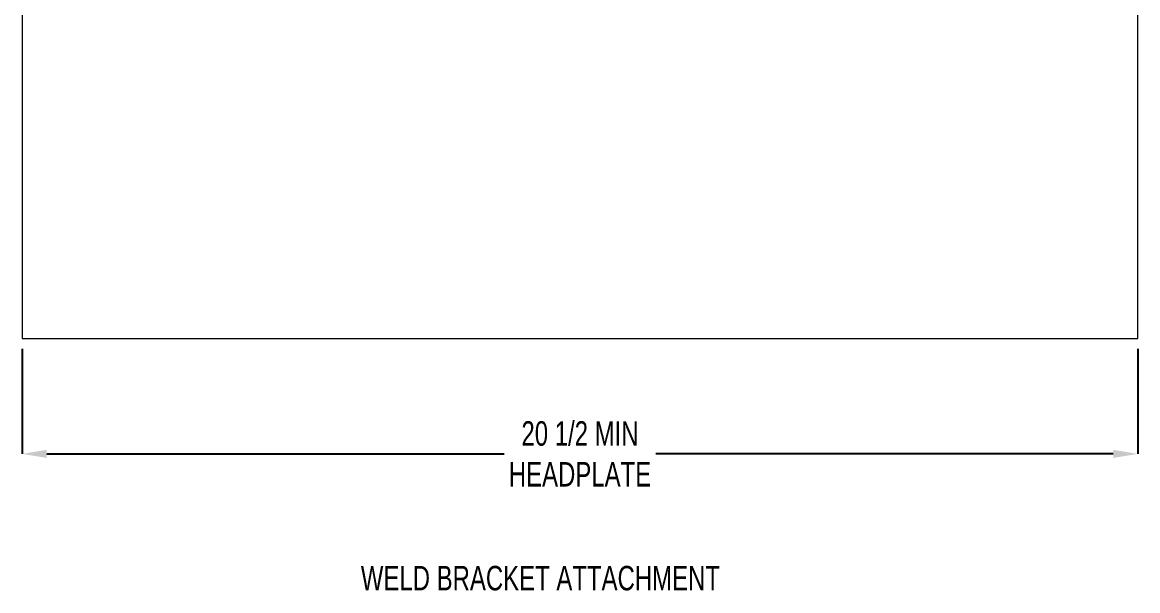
# Model space of a CAD drawing. Header units: inches. Extents: x 23.1 to 33, y 7.5 to 17.7.
# Drawn here: x 26.14 to 32.98, y 7.52 to 11 of the extents above; entities that cross this region are included whole.
import ezdxf

# ---------------------------------------------------------------- set-up
doc = ezdxf.new("R2010")
doc.units = ezdxf.units.IN
doc.header["$MEASUREMENT"] = 0
doc.header["$PDSIZE"] = -1
doc.layers.add('DIM', color=1, linetype='Continuous')
doc.styles.add('SLDTEXTSTYLE0', font='ARIAL.TTF', dxfattribs={"width": 0.7})
doc.dimstyles.new('SLDDIMSTYLE0', dxfattribs={"dimtxt": 0.15, "dimasz": 0.15, "dimexe": 0, "dimexo": 0.0625, "dimgap": 0.0375, "dimtad": 0, "dimtih": 1, "dimtoh": 1, "dimdec": 3, "dimlfac": 3, "dimrnd": 1e-09, "dimzin": 12, "dimdsep": 46, "dimtxsty": 'SLDTEXTSTYLE0', "dimsah": 1, "dimcen": 0.09, "dimadec": 0, "dimazin": 0, "dimtfac": 1, "dimtdec": 3, "dimtofl": 0, "dimtmove": 0, "dimatfit": 3, "dimfxl": 0, "dimtolj": 1, "dimtzin": 12, "dimarcsym": 0})

# ---------------------------------------------------------------- blocks, each defined once
blk = doc.blocks.new('*D10')
at = {"color": 0, "linetype": 'ByBlock', "lineweight": -2}
for p, q in [((26.1422, 9.0009), (26.1422, 8.3571)), ((32.9755, 9.0009), (32.9755, 8.3571)), ((26.2922, 8.3571), (29.0951, 8.3571)), ((32.8255, 8.3571), (30.0227, 8.3571))]:
    blk.add_line(p, q, dxfattribs=at)
at = {"color": 0, "linetype": 'ByBlock'}
for points in [[(26.1422, 8.3571), (26.2922, 8.3321), (26.2922, 8.3821)], [(32.9755, 8.3571), (32.8255, 8.3321), (32.8255, 8.3821)]]:
    blk.add_solid(points, dxfattribs=at)
at = {"layer": 'DEFPOINTS', "color": 0, "linetype": 'ByBlock'}
for p in [(26.1422, 9.0634), (32.9755, 9.0634)]:
    blk.add_point(p, dxfattribs=at)
at = {"color": 0, "linetype": 'ByBlock', "insert": (29.5589, 8.3571), "char_height": 0.15, "attachment_point": 5, "style": 'SLDTEXTSTYLE0'}
blk.add_mtext('20 1/2 MIN\\PHEADPLATE', dxfattribs=at)

msp = doc.modelspace()

# ---------------------------------------------------------------- linework, layer by layer
at = {"color": 7, "linetype": 'Continuous', "lineweight": 15}
for p, q in [((32.975529, 9.063387), (32.975529, 16.396721)), ((26.142195, 14.646721), (26.142195, 9.063387)), ((26.142195, 9.063387), (32.975529, 9.063387))]:
    msp.add_line(p, q, dxfattribs=at)

# ---------------------------------------------------------------- texts
at = {"layer": 'DIM', "insert": (28.216167, 7.670988), "char_height": 0.15, "attachment_point": 1, "style": 'SLDTEXTSTYLE0'}
msp.add_mtext('WELD BRACKET ATTACHMENT', dxfattribs=at)

# ---------------------------------------------------------------- dimensions: what is measured, and where the dimension line sits
at = {"layer": 'DIM'}
dim = msp.add_linear_dim(base=(32.975529, 8.357115), p1=(26.142195, 9.063387), p2=(32.975529, 9.063387), text='<> MIN\\PHEADPLATE', dimstyle='SLDDIMSTYLE0', override={"dimdec": 4, "dimlunit": 5, "dimfrac": 2}, dxfattribs=at)
dim.commit()
dim.dimension.update_dxf_attribs({"geometry": '*D10', "text_midpoint": (29.558862, 8.357115)})

doc.saveas('drawing.dxf')
